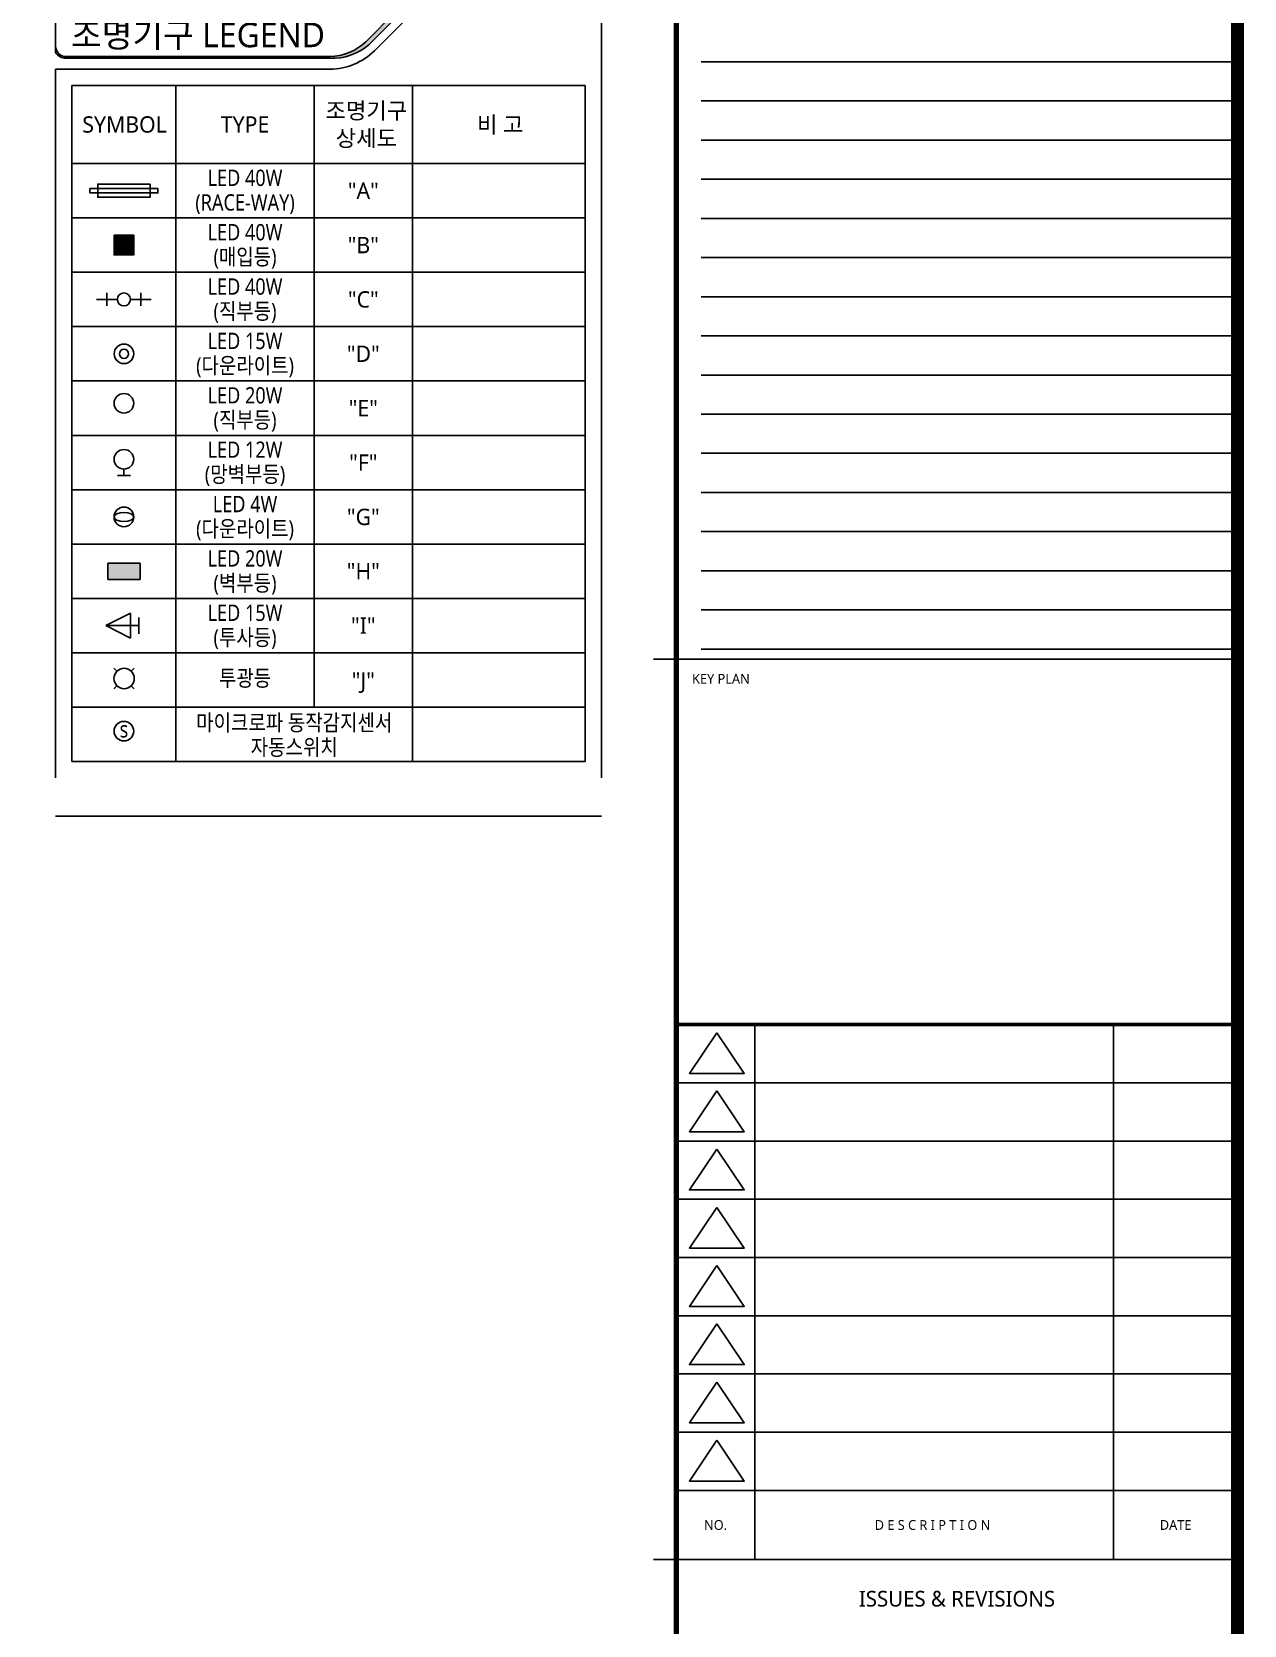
# Model space of a CAD drawing. Header units: millimetres. Extents: x -168200 to 504600, y -244718 to -125918.
# Drawn here: x 295146 to 332300, y -214927 to -166088 of the extents above; entities that cross this region are included whole.
import ezdxf
from ezdxf.enums import TextEntityAlignment as Align

# ---------------------------------------------------------------- set-up
doc = ezdxf.new("R2010")
doc.units = ezdxf.units.MM
doc.set_wipeout_variables(frame=1)
doc.layers.get('Defpoints').update_dxf_attribs({"color": 167})
for name, color, linetype in [('arch', 8, 'Continuous'), ('IMAGE', 7, 'Continuous'), ('RACEWAY', 6, 'Continuous'), ('S', 4, 'Continuous'), ('sol254', 254, 'Continuous'), ('SYM', 3, 'Continuous'), ('symbol', 6, 'Continuous'), ('XR-FORM-EE$0$XR-SHEET-SHT', 5, 'Continuous'), ('실명', 9, 'Continuous')]:
    doc.layers.add(name, color=color, linetype=linetype)
doc.layers.add('XR-FORM-EE$0$XR-SHEET-TEMP', color=171, linetype='Continuous', plot=False)
doc.styles.add('GHS', font='malgun.ttf')
doc.styles.add('XR-FORM-EE$0$XR-SHEET$0$XREF-Form$0$맑은고딕', font='malgun.ttf')

# ---------------------------------------------------------------- blocks, each defined once
blk = doc.blocks.new('XR-FORM-EE', base_point=(461, 408))
at = {"layer": 'Defpoints', "linetype": 'Continuous', "ltscale": 2}
for points in [[(147457, 77711), (163900, 77711)], [(147457, 76511), (163900, 76511)], [(147457, 75311), (163900, 75311)], [(147457, 74111), (163900, 74111)], [(147457, 72911), (163900, 72911)], [(147457, 71711), (163900, 71711)], [(147457, 70511), (163900, 70511)], [(147457, 69311), (163900, 69311)], [(147457, 68111), (163900, 68111)], [(147457, 66911), (163900, 66911)], [(147457, 65711), (163900, 65711)], [(147457, 64511), (163900, 64511)], [(147457, 63311), (163900, 63311)], [(147457, 62111), (163900, 62111)], [(147457, 60911), (163900, 60911)], [(147457, 59711), (163900, 59711)]]:
    blk.add_lwpolyline(points, dxfattribs=at)
at = {"layer": 'XR-FORM-EE$0$XR-SHEET-SHT', "color": 5}
for p, q in [((163900, 59400), (146700, 59400)), ((163900, 48198), (146700, 48198)), ((149100, 48198), (149100, 31800)), ((160100, 48198), (160100, 31800)), ((163900, 46413), (146700, 46413)), ((163900, 44628), (146700, 44628)), ((163900, 42844), (146700, 42844)), ((163900, 41059), (146700, 41059)), ((163900, 39274), (146700, 39274)), ((163900, 37489), (146700, 37489)), ((163900, 35705), (146700, 35705)), ((146700, 33920), (163900, 33920)), ((146700, 31800), (163900, 31800))]:
    blk.add_line(p, q, dxfattribs=at)
at = {"layer": 'XR-FORM-EE$0$XR-SHEET-SHT', "color": 5, "const_width": 400}
blk.add_lwpolyline([(9300, 114600), (163900, 114600), (163900, 4200), (9300, 4200)], close=True, dxfattribs=at)
at = {"layer": 'XR-FORM-EE$0$XR-SHEET-SHT', "color": 5}
for points, const_width in [([(146700, 114600), (146700, 4200)], 160), ([(146700, 48198), (163900, 48198)], 114)]:
    blk.add_lwpolyline(points, dxfattribs=dict(at, const_width=const_width))
at = {"layer": 'XR-FORM-EE$0$XR-SHEET-SHT', "color": 5, "flags": 128}
for points in [[(147937, 47949), (147097, 46700), (148777, 46700)], [(147937, 46165), (147097, 44915), (148777, 44915)], [(147937, 44380), (147097, 43131), (148777, 43131)], [(147937, 42595), (147097, 41346), (148777, 41346)], [(147937, 40810), (147097, 39561), (148777, 39561)], [(147937, 39026), (147097, 37776), (148777, 37776)], [(147937, 37241), (147097, 35992), (148777, 35992)], [(147937, 35456), (147097, 34207), (148777, 34207)]]:
    blk.add_lwpolyline(points, close=True, dxfattribs=at)
at = {"layer": 'XR-FORM-EE$0$XR-SHEET-TEMP'}
for p, q in [((146700, 59400), (146000, 59400)), ((146700, 31800), (146000, 31800))]:
    blk.add_line(p, q, dxfattribs=at)
at = {"layer": 'XR-FORM-EE$0$XR-SHEET-SHT', "color": 7, "style": 'XR-FORM-EE$0$XR-SHEET$0$XREF-Form$0$맑은고딕'}
blk.add_text('KEY PLAN', height=300, dxfattribs=at).set_placement((147180, 58800), align=Align.MIDDLE_LEFT)
for s, height, p in [('NO.', 300, (147900, 32860)), ('D E S C R I P T I O N ', 300, (154600, 32860)), ('DATE', 300, (162000, 32860)), ('ISSUES & REVISIONS', 480, (155300, 30600))]:
    blk.add_text(s, height=height, dxfattribs=at).set_placement(p, align=Align.MIDDLE_CENTER)
blk = doc.blocks.new('zw$1856')
at = {"layer": 'SYM'}
for radius in [360, 168]:
    blk.add_circle((0, 0), radius, dxfattribs=at)
blk = doc.blocks.new('zw$29C1')
blk.add_wipeout([(600, 150), (600, -150), (-600, -150), (-600, 150)]).dxf.layer = 'SYM'
at = {"layer": 'SYM'}
blk.add_lwpolyline([(600, 150), (600, -150), (-600, -150), (-600, 150)], close=True, dxfattribs=at)
blk = doc.blocks.new('I8')
at = {"linetype": 'Continuous'}
blk.add_wipeout([(-630, 150), (630, 150), (630, -150), (-630, -150)], dxfattribs=at).dxf.layer = 'SYM'
at = {"layer": 'SYM', "linetype": 'Continuous'}
for p, q in [((-150, 0), (-630, 0)), ((-390, 150), (-390, -150)), ((150, 0), (630, 0)), ((390, 150), (390, -150))]:
    blk.add_line(p, q, dxfattribs=at)
blk.add_circle((0, 0), 150, dxfattribs=at)
blk = doc.blocks.new('aaa')
at = {"layer": 'SYM'}
blk.add_line((-150, 0), (150, 0), dxfattribs=at)
at = {"layer": 'SYM', "lineweight": -2}
for p, q in [((0, 0), (0, -150)), ((-225, -150), (0, -600)), ((225, -150), (-225, -150)), ((0, -600), (225, -150)), ((0, -600), (0, -150))]:
    blk.add_line(p, q, dxfattribs=at)
blk = doc.blocks.new('전등범례')
blk.add_wipeout([(-16728, -32164), (0, -32164), (0, -56838), (-16728, -56838)]).dxf.layer = 'S'
at = {"layer": 'IMAGE'}
blk.add_hatch(color=253, dxfattribs=at).paths.add_polyline_path([(-15128, -49085), (-15128, -49579), (-14140, -49579), (-14140, -49085)])
at = {"layer": 'sol254'}
blk.add_hatch(color=256, dxfattribs=at).paths.add_polyline_path([(-14934, -39032), (-14934, -39632), (-14334, -39632), (-14334, -39032)])
at = {"layer": 'SYM'}
blk.add_hatch(color=256, dxfattribs=at).paths.add_polyline_path([(-16728, -33232, 0.414214), (-16408, -33553), (-8319, -33553, 0.195367), (-7224, -33099), (-6288, -32164), (-6100, -32164), (-7130, -33193, -0.190352), (-8319, -33606), (-16408, -33606, -0.263053), (-16728, -33425), (-16728, -33232)])
for p, q in [((-6952, -33373), (-5743, -32164)), ((0, -32164), (0, -55665)), ((-16728, -55665), (-16728, -33938)), ((-16728, -33938), (-8318, -33938)), ((-14634, -46398), (-14634, -46198)), ((-14434, -46398), (-14834, -46398)), ((0, -56838), (-16728, -56838))]:
    blk.add_line(p, q, dxfattribs=at)
at = {"layer": 'SYM', "color": 6}
for p, q in [((-16228, -55165), (-16228, -34438)), ((-16228, -34438), (-500, -34438)), ((-13039, -34438), (-13039, -55165)), ((-8804, -34438), (-8804, -53498)), ((-5789, -34438), (-5789, -55165)), ((-500, -55165), (-500, -34438)), ((-16228, -36832), (-500, -36832)), ((-16228, -36832), (-500, -36832)), ((-16228, -36832), (-500, -36832)), ((-16228, -38498), (-500, -38498)), ((-16228, -40165), (-500, -40165)), ((-16228, -41832), (-500, -41832)), ((-16228, -43498), (-500, -43498)), ((-16228, -45165), (-500, -45165)), ((-16228, -46832), (-500, -46832)), ((-16228, -48498), (-500, -48498)), ((-16228, -50165), (-500, -50165)), ((-16228, -51832), (-500, -51832)), ((-16228, -53498), (-500, -53498)), ((-16228, -53498), (-500, -53498)), ((-16228, -53498), (-500, -53498)), ((-16228, -53498), (-500, -53498)), ((-16228, -55165), (-500, -55165)), ((-16228, -55165), (-500, -55165)), ((-16228, -55165), (-500, -55165)), ((-16228, -55165), (-500, -55165))]:
    blk.add_line(p, q, dxfattribs=at)
at = {"layer": 'SYM', "color": 4}
for p, q in [((-15128, -49085), (-14140, -49085)), ((-15128, -49085), (-15128, -49579)), ((-14140, -49085), (-14140, -49579)), ((-15128, -49579), (-14140, -49579))]:
    blk.add_line(p, q, dxfattribs=at)
at = {"layer": 'SYM'}
for points in [[(-16728, -33232, 0.414214), (-16408, -33553), (-8319, -33553, 0.195367), (-7224, -33099), (-6288, -32164)], [(-6288, -32164), (-16728, -32164), (-16728, -33232, 0.414214), (-16408, -33553), (-8319, -33553, 0.195367), (-7224, -33099), (-6288, -32164)], [(-16728, -33232), (-16728, -33425, 0.263053), (-16408, -33606), (-8319, -33606, 0.190352), (-7130, -33193)]]:
    blk.add_lwpolyline(points, format="xyb", dxfattribs=at)
blk.add_lwpolyline([(-7130, -33193), (-6100, -32164), (-6288, -32164)], dxfattribs=at)
at = {"layer": 'SYM', "lineweight": -2}
blk.add_lwpolyline([(-14934, -39032), (-14334, -39032), (-14334, -39632), (-14934, -39632)], close=True, dxfattribs=at)
at = {"layer": 'SYM'}
for centre in [(-14634, -44182), (-14634, -45898), (-14634, -54232)]:
    blk.add_circle(centre, 300, dxfattribs=at)
blk.add_arc((-8330, -31978), 1961, 270.3505, 314.6495, dxfattribs=at)
at = {"layer": 'symbol'}
blk.add_ellipse((-14634, -47665), major_axis=(-300, 0), ratio=1, start_param=3.141593, end_param=9.424778, dxfattribs=at)
blk.add_ellipse((-14634, -47665), major_axis=(300, 0), ratio=0.466667, dxfattribs=at)
at = {"layer": '실명', "color": 3}
for p, q in [((-14940, -52306, 496), (-14849, -52398, 496)), ((-14316, -52306), (-14408, -52398)), ((-14849, -52839), (-14940, -52930)), ((-14408, -52839, 496), (-14316, -52930, 496))]:
    blk.add_line(p, q, dxfattribs=at)
blk.add_circle((-14628, -52618), 312, dxfattribs=at)
at = {"layer": 'RACEWAY', "xscale": 1.333333333333333, "yscale": 1.333333333333333, "zscale": 1.333333333333333}
blk.add_blockref('I8', (-14634, -40998), dxfattribs=at)
at = {"layer": 'S', "xscale": 0.8323428327178893, "yscale": 0.8323428327178893, "zscale": 0.8323428327178893}
blk.add_blockref('zw$1856', (-14634, -42665), dxfattribs=at)
at = {"layer": 'SYM', "xscale": 1.333333333333333, "yscale": 1.333333333333333, "zscale": 1.333333333333333}
blk.add_blockref('zw$29C1', (-14634, -37665), dxfattribs=at)
at = {"layer": 'SYM', "xscale": 1.6848, "yscale": 1.6848, "zscale": 1.6848, "rotation": 270}
blk.add_blockref('aaa', (-14175, -50998), dxfattribs=at)
at = {"layer": 'SYM', "style": 'GHS'}
for s, height, p in [('조명기구 LEGEND', 750, (-12363, -32885)), ('SYMBOL', 500, (-14614, -35635)), ('TYPE', 500, (-10922, -35635)), ('비 고', 500, (-3101, -35635)), ('"A"', 500, (-7297, -37665)), ('"B"', 500, (-7297, -39332)), ('"C"', 500, (-7297, -40998)), ('"D"', 500, (-7297, -42665)), ('"E"', 500, (-7297, -44332)), ('"F"', 500, (-7297, -45998)), ('"G"', 500, (-7297, -47665)), ('"H"', 500, (-7297, -49332)), ('"I"', 500, (-7297, -50998)), ('"J"', 500, (-7297, -52748))]:
    blk.add_text(s, height=height, dxfattribs=at).set_placement(p, align=Align.MIDDLE)
for s, p in [('조명기구', (-7204, -35213)), ('상세도', (-7204, -36057))]:
    blk.add_text(s, height=500, dxfattribs=at).set_placement(p, align=Align.MIDDLE_CENTER)
at = {"layer": '실명', "color": 3, "style": 'GHS', "width": 0.85}
for s, p in [('LED 40W', (-10922, -37271)), ('(RACE-WAY)', (-10922, -38024)), ('LED 40W', (-10922, -38938)), ('(매입등)', (-10922, -39691)), ('LED 40W', (-10922, -40604)), ('(직부등)', (-10922, -41357)), ('LED 15W', (-10922, -42271)), ('(다운라이트)', (-10922, -43024)), ('LED 20W', (-10922, -43938)), ('(직부등)', (-10922, -44691)), ('LED 12W', (-10922, -45604)), ('(망벽부등)', (-10922, -46357)), ('LED 4W', (-10922, -47271)), ('(다운라이트)', (-10922, -48024)), ('LED 20W', (-10922, -48938)), ('(벽부등)', (-10922, -49691)), ('LED 15W', (-10922, -50604)), ('(투사등)', (-10922, -51357)), ('투광등', (-10922, -52606)), ('마이크로파 동작감지센서', (-9414, -53970)), ('s', (-14634, -54176)), ('자동스위치', (-9414, -54723))]:
    blk.add_text(s, height=500, dxfattribs=at).set_placement(p, align=Align.MIDDLE_CENTER)
at = {"layer": 'RACEWAY'}
blk.add_lwpolyline([(-15678, -37598), (-13590, -37598), (-13590, -37732), (-15678, -37732)], close=True, dxfattribs=at)

msp = doc.modelspace()

# ---------------------------------------------------------------- block references
at = {"layer": 'arch'}
msp.add_blockref('XR-FORM-EE', (168661, -244309.3), dxfattribs=at)

# ---------------------------------------------------------------- next in the draw order: block references
at = {"layer": 'S'}
msp.add_blockref('전등범례', (312601.4, -133291.3), dxfattribs=at)

doc.saveas('drawing.dxf')
